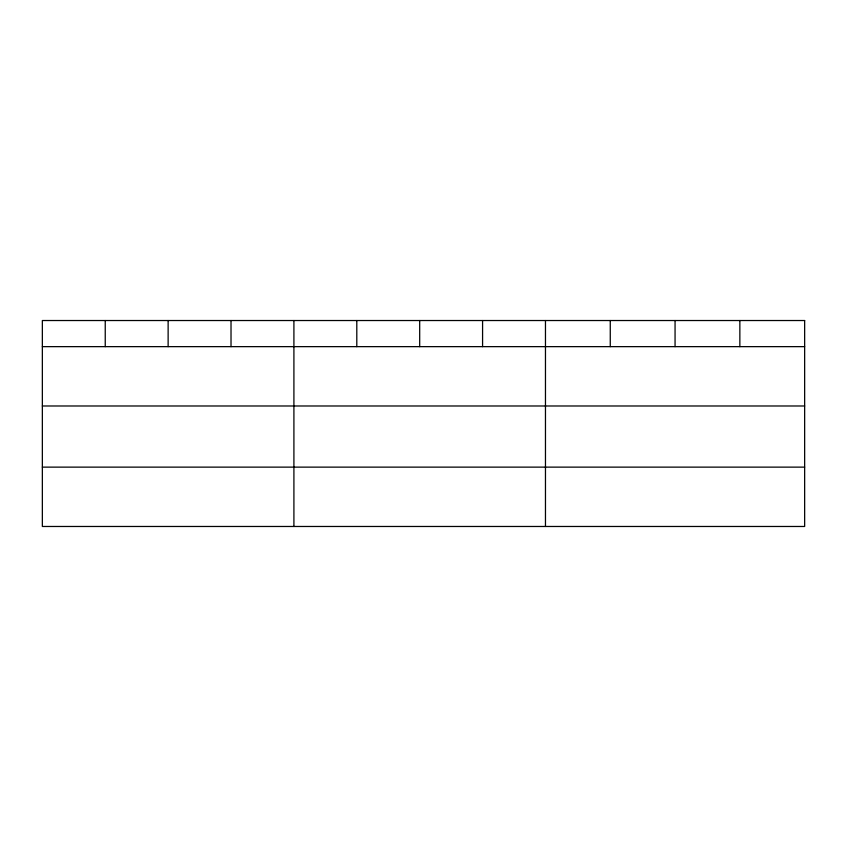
<?xml version="1.0" encoding="UTF-8"?>
<svg xmlns="http://www.w3.org/2000/svg" width="847" height="847" viewBox="0 0 847 847"><rect width="100%" height="100%" fill="white"/><g stroke="black" fill="none" stroke-linecap="round" stroke-linejoin="round"><path stroke-width="1.27" d="M42.35 346.645L804.65 346.645M42.35 405.988L804.65 405.988M42.35 467.131L804.65 467.131M739.855 320.526L739.855 346.645M675.059 320.526L675.059 346.645M610.264 320.526L610.264 346.645M545.468 320.526L545.468 526.474M482.578 320.526L482.578 346.645M419.689 320.526L419.689 346.645M356.799 320.526L356.799 346.645M293.909 320.526L293.909 526.474M231.019 320.526L231.019 346.645M168.13 320.526L168.13 346.645M105.24 320.526L105.24 346.645M804.65 320.526L42.35 320.526L42.35 526.474L804.65 526.474L804.65 320.526"/></g></svg>
